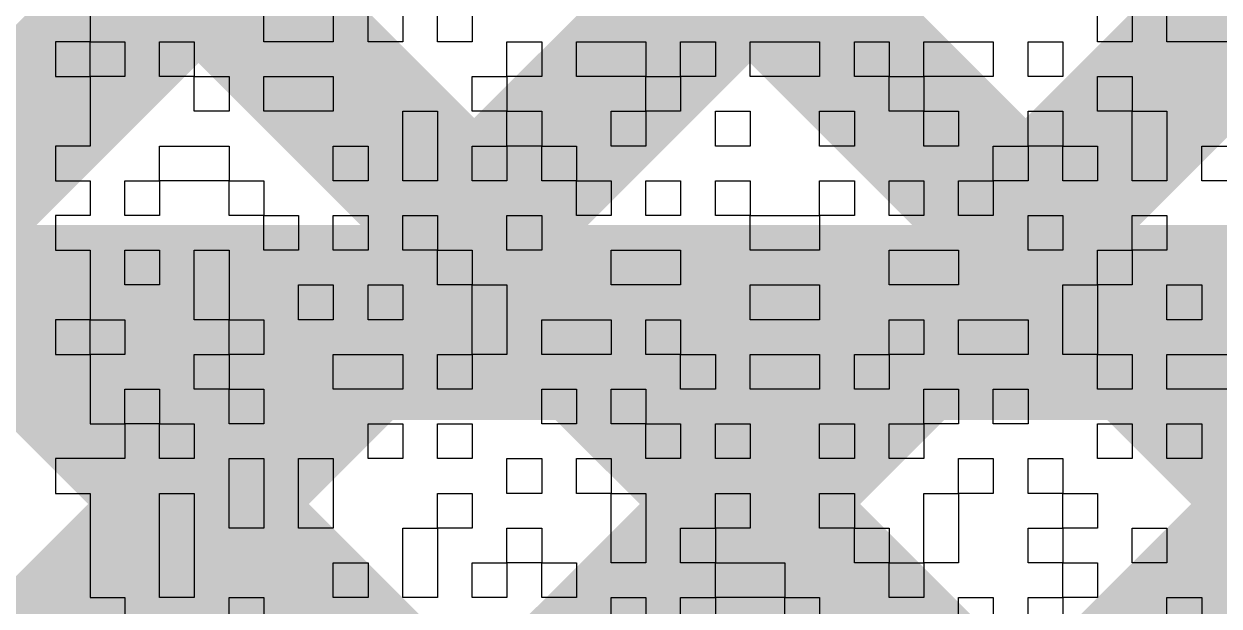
# Model space of a CAD drawing. Header units: millimetres. Extents: x 3.07 to 5.81, y 1.29 to 3.84.
# Drawn here: x 4.8701 to 4.9314, y 2.7808 to 2.8106 of the extents above; entities that cross this region are included whole.
import ezdxf

# ---------------------------------------------------------------- set-up
doc = ezdxf.new("R2010")
doc.units = ezdxf.units.MM
doc.header["$MEASUREMENT"] = 0
for name, color, linetype in [('BottomLayer', 5, 'Continuous'), ('BottomOverlay', 54, 'Continuous'), ('TopLayer', 1, 'Continuous'), ('TopOverlay', 2, 'Continuous')]:
    doc.layers.add(name, color=color, linetype=linetype)

# ---------------------------------------------------------------- blocks, each defined once
blk = doc.blocks.new('ESP32_WROOM_32__16MB__16')
at = {"layer": 'TopOverlay'}
blk.add_hatch(color=2, dxfattribs=at).paths.add_polyline_path([(-0.355, -0.375), (-0.355, -0.365), (-0.257, -0.365), (-0.257, -0.375)])

msp = doc.modelspace()

# ---------------------------------------------------------------- hatches: boundary and pattern name
at = {"layer": 'BottomLayer'}
for points in [[(4.732828, 2.605851), (4.727172, 2.611508), (5.314492, 3.198828), (5.320149, 3.193172)], [(4.732828, 2.662419), (4.727172, 2.668076), (5.257924, 3.198828), (5.263581, 3.193172)], [(4.732828, 2.634135), (4.727172, 2.639792), (5.286208, 3.198828), (5.291865, 3.193172)], [(4.727172, 2.988778), (4.732828, 2.994435), (5.085808, 2.641456), (5.080151, 2.635799)], [(4.727172, 2.960494), (4.732828, 2.966151), (5.066949, 2.632031), (5.061292, 2.626374)], [(4.727172, 2.93221), (4.732828, 2.937866), (5.057289, 2.613406), (5.051632, 2.607749)], [(4.732828, 2.577567), (4.727172, 2.583223), (5.019705, 2.875756), (5.025361, 2.8701)]]:
    msp.add_hatch(color=5, dxfattribs=at).paths.add_polyline_path(points)
at = {"layer": 'TopLayer'}
for points in [[(4.820728, 2.69375), (4.815071, 2.699407), (5.491801, 3.376138), (5.497458, 3.370481)], [(4.734433, 2.579172), (4.728777, 2.584828), (5.009124, 2.865176), (5.014781, 2.859519)], [(4.824828, 2.726135), (4.819172, 2.731792), (4.921491, 2.834112), (4.927148, 2.828455)], [(4.824828, 2.754419), (4.819172, 2.760076), (4.893207, 2.834112), (4.898864, 2.828455)], [(4.830926, 2.828455), (4.836583, 2.834112), (5.085321, 2.585374), (5.079664, 2.579717)], [(4.85921, 2.828455), (4.864867, 2.834112), (5.116882, 2.582098), (5.111225, 2.576441)], [(4.887495, 2.828455), (4.893152, 2.834112), (5.138011, 2.589253), (5.132354, 2.583596)]]:
    msp.add_hatch(color=1, dxfattribs=at).paths.add_polyline_path(points)

# ---------------------------------------------------------------- linework, layer by layer
at = {"layer": 'BottomOverlay'}
for p, q in [((4.873477, 2.811492), (4.873477, 2.80971)), ((4.882385, 2.80971), (4.882385, 2.811492)), ((4.885949, 2.811492), (4.885949, 2.80971)), ((4.887731, 2.80971), (4.887731, 2.811492)), ((4.889512, 2.811492), (4.889512, 2.80971)), ((4.891294, 2.80971), (4.891294, 2.811492)), ((4.893076, 2.811492), (4.893076, 2.80971)), ((4.925147, 2.80971), (4.925147, 2.811492)), ((4.926929, 2.811492), (4.926929, 2.80971)), ((4.928711, 2.80971), (4.928711, 2.811492)), ((4.873477, 2.80971), (4.871695, 2.80971)), ((4.871695, 2.80971), (4.871695, 2.807929)), ((4.873477, 2.807929), (4.873477, 2.80971)), ((4.873477, 2.80971), (4.875259, 2.80971)), ((4.875259, 2.80971), (4.875259, 2.807929)), ((4.87704, 2.807929), (4.87704, 2.80971)), ((4.87704, 2.80971), (4.878822, 2.80971)), ((4.878822, 2.80971), (4.878822, 2.807929)), ((4.885949, 2.80971), (4.882385, 2.80971)), ((4.889512, 2.80971), (4.887731, 2.80971)), ((4.893076, 2.80971), (4.891294, 2.80971)), ((4.894857, 2.807929), (4.894857, 2.80971)), ((4.894857, 2.80971), (4.896639, 2.80971)), ((4.896639, 2.80971), (4.896639, 2.807929)), ((4.898421, 2.807929), (4.898421, 2.80971)), ((4.898421, 2.80971), (4.901985, 2.80971)), ((4.901985, 2.80971), (4.901985, 2.807929)), ((4.903766, 2.807929), (4.903766, 2.80971)), ((4.903766, 2.80971), (4.905548, 2.80971)), ((4.905548, 2.80971), (4.905548, 2.807929)), ((4.90733, 2.807929), (4.90733, 2.80971)), ((4.90733, 2.80971), (4.910893, 2.80971)), ((4.910893, 2.80971), (4.910893, 2.807929)), ((4.912675, 2.807929), (4.912675, 2.80971)), ((4.912675, 2.80971), (4.914457, 2.80971)), ((4.914457, 2.80971), (4.914457, 2.807929)), ((4.916238, 2.807929), (4.916238, 2.80971)), ((4.916238, 2.80971), (4.919802, 2.80971)), ((4.919802, 2.80971), (4.919802, 2.807929)), ((4.921584, 2.807929), (4.921584, 2.80971)), ((4.921584, 2.80971), (4.923365, 2.80971)), ((4.923365, 2.80971), (4.923365, 2.807929)), ((4.926929, 2.80971), (4.925147, 2.80971)), ((4.932274, 2.80971), (4.928711, 2.80971)), ((4.871695, 2.807929), (4.873477, 2.807929)), ((4.875259, 2.807929), (4.873477, 2.807929)), ((4.873477, 2.807929), (4.873477, 2.806147)), ((4.878822, 2.807929), (4.87704, 2.807929)), ((4.878822, 2.806147), (4.878822, 2.807929)), ((4.878822, 2.807929), (4.880604, 2.807929)), ((4.880604, 2.807929), (4.880604, 2.806147)), ((4.882385, 2.806147), (4.882385, 2.807929)), ((4.882385, 2.807929), (4.885949, 2.807929)), ((4.885949, 2.807929), (4.885949, 2.806147)), ((4.893076, 2.806147), (4.893076, 2.807929)), ((4.893076, 2.807929), (4.894857, 2.807929)), ((4.896639, 2.807929), (4.894857, 2.807929)), ((4.894857, 2.807929), (4.894857, 2.806147)), ((4.901985, 2.807929), (4.898421, 2.807929)), ((4.901985, 2.806147), (4.901985, 2.807929)), ((4.901985, 2.807929), (4.903766, 2.807929)), ((4.905548, 2.807929), (4.903766, 2.807929)), ((4.903766, 2.807929), (4.903766, 2.806147)), ((4.910893, 2.807929), (4.90733, 2.807929)), ((4.914457, 2.807929), (4.912675, 2.807929)), ((4.914457, 2.806147), (4.914457, 2.807929)), ((4.914457, 2.807929), (4.916238, 2.807929)), ((4.919802, 2.807929), (4.916238, 2.807929)), ((4.916238, 2.807929), (4.916238, 2.806147)), ((4.923365, 2.807929), (4.921584, 2.807929)), ((4.925147, 2.806147), (4.925147, 2.807929)), ((4.925147, 2.807929), (4.926929, 2.807929)), ((4.926929, 2.807929), (4.926929, 2.806147)), ((4.873477, 2.806147), (4.873477, 2.804365)), ((4.880604, 2.806147), (4.878822, 2.806147)), ((4.885949, 2.806147), (4.882385, 2.806147)), ((4.889512, 2.804365), (4.889512, 2.806147)), ((4.889512, 2.806147), (4.891294, 2.806147)), ((4.891294, 2.806147), (4.891294, 2.804365)), ((4.894857, 2.806147), (4.893076, 2.806147)), ((4.894857, 2.804365), (4.894857, 2.806147)), ((4.894857, 2.806147), (4.896639, 2.806147)), ((4.896639, 2.806147), (4.896639, 2.804365)), ((4.900203, 2.804365), (4.900203, 2.806147)), ((4.900203, 2.806147), (4.901985, 2.806147)), ((4.903766, 2.806147), (4.901985, 2.806147)), ((4.901985, 2.806147), (4.901985, 2.804365)), ((4.905548, 2.804365), (4.905548, 2.806147)), ((4.905548, 2.806147), (4.90733, 2.806147)), ((4.90733, 2.806147), (4.90733, 2.804365)), ((4.910893, 2.804365), (4.910893, 2.806147)), ((4.910893, 2.806147), (4.912675, 2.806147)), ((4.912675, 2.806147), (4.912675, 2.804365)), ((4.916238, 2.806147), (4.914457, 2.806147)), ((4.916238, 2.804365), (4.916238, 2.806147)), ((4.916238, 2.806147), (4.91802, 2.806147)), ((4.91802, 2.806147), (4.91802, 2.804365)), ((4.921584, 2.804365), (4.921584, 2.806147)), ((4.921584, 2.806147), (4.923365, 2.806147)), ((4.923365, 2.806147), (4.923365, 2.804365)), ((4.926929, 2.806147), (4.925147, 2.806147)), ((4.926929, 2.804365), (4.926929, 2.806147)), ((4.926929, 2.806147), (4.928711, 2.806147)), ((4.928711, 2.806147), (4.928711, 2.804365)), ((4.873477, 2.804365), (4.871695, 2.804365)), ((4.871695, 2.804365), (4.871695, 2.802584)), ((4.87704, 2.802584), (4.87704, 2.804365)), ((4.87704, 2.804365), (4.880604, 2.804365)), ((4.880604, 2.804365), (4.880604, 2.802584)), ((4.885949, 2.802584), (4.885949, 2.804365)), ((4.885949, 2.804365), (4.887731, 2.804365)), ((4.887731, 2.804365), (4.887731, 2.802584)), ((4.889512, 2.802584), (4.889512, 2.804365)), ((4.891294, 2.804365), (4.891294, 2.802584)), ((4.893076, 2.802584), (4.893076, 2.804365)), ((4.893076, 2.804365), (4.894857, 2.804365)), ((4.896639, 2.804365), (4.894857, 2.804365)), ((4.894857, 2.804365), (4.894857, 2.802584)), ((4.896639, 2.802584), (4.896639, 2.804365)), ((4.896639, 2.804365), (4.898421, 2.804365)), ((4.898421, 2.804365), (4.898421, 2.802584)), ((4.901985, 2.804365), (4.900203, 2.804365)), ((4.90733, 2.804365), (4.905548, 2.804365)), ((4.912675, 2.804365), (4.910893, 2.804365)), ((4.91802, 2.804365), (4.916238, 2.804365)), ((4.919802, 2.802584), (4.919802, 2.804365)), ((4.919802, 2.804365), (4.921584, 2.804365)), ((4.923365, 2.804365), (4.921584, 2.804365)), ((4.921584, 2.804365), (4.921584, 2.802584)), ((4.923365, 2.802584), (4.923365, 2.804365)), ((4.923365, 2.804365), (4.925147, 2.804365)), ((4.925147, 2.804365), (4.925147, 2.802584)), ((4.926929, 2.802584), (4.926929, 2.804365)), ((4.928711, 2.804365), (4.928711, 2.802584)), ((4.930492, 2.802584), (4.930492, 2.804365)), ((4.930492, 2.804365), (4.932274, 2.804365)), ((4.871695, 2.802584), (4.873477, 2.802584)), ((4.873477, 2.802584), (4.873477, 2.800802)), ((4.875259, 2.800802), (4.875259, 2.802584)), ((4.875259, 2.802584), (4.87704, 2.802584)), ((4.880604, 2.802584), (4.87704, 2.802584)), ((4.87704, 2.802584), (4.87704, 2.800802)), ((4.880604, 2.800802), (4.880604, 2.802584)), ((4.880604, 2.802584), (4.882385, 2.802584)), ((4.882385, 2.802584), (4.882385, 2.800802)), ((4.887731, 2.802584), (4.885949, 2.802584)), ((4.891294, 2.802584), (4.889512, 2.802584)), ((4.894857, 2.802584), (4.893076, 2.802584)), ((4.898421, 2.802584), (4.896639, 2.802584)), ((4.898421, 2.800802), (4.898421, 2.802584)), ((4.898421, 2.802584), (4.900203, 2.802584)), ((4.900203, 2.802584), (4.900203, 2.800802)), ((4.901985, 2.800802), (4.901985, 2.802584)), ((4.901985, 2.802584), (4.903766, 2.802584)), ((4.903766, 2.802584), (4.903766, 2.800802)), ((4.905548, 2.800802), (4.905548, 2.802584)), ((4.905548, 2.802584), (4.90733, 2.802584)), ((4.90733, 2.802584), (4.90733, 2.800802)), ((4.910893, 2.800802), (4.910893, 2.802584)), ((4.910893, 2.802584), (4.912675, 2.802584)), ((4.912675, 2.802584), (4.912675, 2.800802)), ((4.914457, 2.800802), (4.914457, 2.802584)), ((4.914457, 2.802584), (4.916238, 2.802584)), ((4.916238, 2.802584), (4.916238, 2.800802)), ((4.91802, 2.800802), (4.91802, 2.802584)), ((4.91802, 2.802584), (4.919802, 2.802584)), ((4.921584, 2.802584), (4.919802, 2.802584)), ((4.919802, 2.802584), (4.919802, 2.800802)), ((4.925147, 2.802584), (4.923365, 2.802584)), ((4.928711, 2.802584), (4.926929, 2.802584)), ((4.932274, 2.802584), (4.930492, 2.802584)), ((4.873477, 2.800802), (4.871695, 2.800802)), ((4.871695, 2.800802), (4.871695, 2.79902)), ((4.87704, 2.800802), (4.875259, 2.800802)), ((4.882385, 2.800802), (4.880604, 2.800802)), ((4.882385, 2.79902), (4.882385, 2.800802)), ((4.882385, 2.800802), (4.884167, 2.800802)), ((4.884167, 2.800802), (4.884167, 2.79902)), ((4.885949, 2.79902), (4.885949, 2.800802)), ((4.885949, 2.800802), (4.887731, 2.800802)), ((4.887731, 2.800802), (4.887731, 2.79902)), ((4.889512, 2.79902), (4.889512, 2.800802)), ((4.889512, 2.800802), (4.891294, 2.800802)), ((4.891294, 2.800802), (4.891294, 2.79902)), ((4.894857, 2.79902), (4.894857, 2.800802)), ((4.894857, 2.800802), (4.896639, 2.800802)), ((4.896639, 2.800802), (4.896639, 2.79902)), ((4.900203, 2.800802), (4.898421, 2.800802)), ((4.903766, 2.800802), (4.901985, 2.800802)), ((4.90733, 2.800802), (4.905548, 2.800802)), ((4.90733, 2.79902), (4.90733, 2.800802)), ((4.90733, 2.800802), (4.910893, 2.800802)), ((4.912675, 2.800802), (4.910893, 2.800802)), ((4.910893, 2.800802), (4.910893, 2.79902)), ((4.916238, 2.800802), (4.914457, 2.800802)), ((4.919802, 2.800802), (4.91802, 2.800802)), ((4.921584, 2.79902), (4.921584, 2.800802)), ((4.921584, 2.800802), (4.923365, 2.800802)), ((4.923365, 2.800802), (4.923365, 2.79902)), ((4.926929, 2.79902), (4.926929, 2.800802)), ((4.926929, 2.800802), (4.928711, 2.800802)), ((4.928711, 2.800802), (4.928711, 2.79902)), ((4.871695, 2.79902), (4.873477, 2.79902)), ((4.873477, 2.79902), (4.873477, 2.797239)), ((4.875259, 2.797239), (4.875259, 2.79902)), ((4.875259, 2.79902), (4.87704, 2.79902)), ((4.87704, 2.79902), (4.87704, 2.797239)), ((4.878822, 2.797239), (4.878822, 2.79902)), ((4.878822, 2.79902), (4.880604, 2.79902)), ((4.880604, 2.79902), (4.880604, 2.797239)), ((4.884167, 2.79902), (4.882385, 2.79902)), ((4.887731, 2.79902), (4.885949, 2.79902)), ((4.891294, 2.79902), (4.889512, 2.79902)), ((4.891294, 2.797239), (4.891294, 2.79902)), ((4.891294, 2.79902), (4.893076, 2.79902)), ((4.893076, 2.79902), (4.893076, 2.797239)), ((4.896639, 2.79902), (4.894857, 2.79902)), ((4.900203, 2.797239), (4.900203, 2.79902)), ((4.900203, 2.79902), (4.903766, 2.79902)), ((4.903766, 2.79902), (4.903766, 2.797239)), ((4.910893, 2.79902), (4.90733, 2.79902)), ((4.914457, 2.797239), (4.914457, 2.79902)), ((4.914457, 2.79902), (4.91802, 2.79902)), ((4.91802, 2.79902), (4.91802, 2.797239)), ((4.923365, 2.79902), (4.921584, 2.79902)), ((4.925147, 2.797239), (4.925147, 2.79902)), ((4.925147, 2.79902), (4.926929, 2.79902)), ((4.928711, 2.79902), (4.926929, 2.79902)), ((4.926929, 2.79902), (4.926929, 2.797239)), ((4.873477, 2.797239), (4.873477, 2.795457)), ((4.87704, 2.797239), (4.875259, 2.797239)), ((4.878822, 2.795457), (4.878822, 2.797239)), ((4.880604, 2.797239), (4.880604, 2.795457)), ((4.884167, 2.795457), (4.884167, 2.797239)), ((4.884167, 2.797239), (4.885949, 2.797239)), ((4.885949, 2.797239), (4.885949, 2.795457)), ((4.887731, 2.795457), (4.887731, 2.797239)), ((4.887731, 2.797239), (4.889512, 2.797239)), ((4.889512, 2.797239), (4.889512, 2.795457)), ((4.893076, 2.797239), (4.891294, 2.797239)), ((4.893076, 2.795457), (4.893076, 2.797239)), ((4.893076, 2.797239), (4.894857, 2.797239)), ((4.894857, 2.797239), (4.894857, 2.795457)), ((4.903766, 2.797239), (4.900203, 2.797239)), ((4.90733, 2.795457), (4.90733, 2.797239)), ((4.90733, 2.797239), (4.910893, 2.797239)), ((4.910893, 2.797239), (4.910893, 2.795457)), ((4.91802, 2.797239), (4.914457, 2.797239)), ((4.923365, 2.795457), (4.923365, 2.797239)), ((4.923365, 2.797239), (4.925147, 2.797239)), ((4.926929, 2.797239), (4.925147, 2.797239)), ((4.925147, 2.797239), (4.925147, 2.795457)), ((4.928711, 2.795457), (4.928711, 2.797239)), ((4.928711, 2.797239), (4.930492, 2.797239)), ((4.930492, 2.797239), (4.930492, 2.795457)), ((4.873477, 2.795457), (4.871695, 2.795457)), ((4.871695, 2.795457), (4.871695, 2.793675)), ((4.873477, 2.793675), (4.873477, 2.795457)), ((4.873477, 2.795457), (4.875259, 2.795457)), ((4.875259, 2.795457), (4.875259, 2.793675)), ((4.880604, 2.795457), (4.878822, 2.795457)), ((4.880604, 2.793675), (4.880604, 2.795457)), ((4.880604, 2.795457), (4.882385, 2.795457)), ((4.882385, 2.795457), (4.882385, 2.793675)), ((4.885949, 2.795457), (4.884167, 2.795457)), ((4.889512, 2.795457), (4.887731, 2.795457)), ((4.893076, 2.793675), (4.893076, 2.795457)), ((4.894857, 2.795457), (4.894857, 2.793675)), ((4.896639, 2.793675), (4.896639, 2.795457)), ((4.896639, 2.795457), (4.900203, 2.795457)), ((4.900203, 2.795457), (4.900203, 2.793675)), ((4.901985, 2.793675), (4.901985, 2.795457)), ((4.901985, 2.795457), (4.903766, 2.795457)), ((4.903766, 2.795457), (4.903766, 2.793675)), ((4.910893, 2.795457), (4.90733, 2.795457)), ((4.914457, 2.793675), (4.914457, 2.795457)), ((4.914457, 2.795457), (4.916238, 2.795457)), ((4.916238, 2.795457), (4.916238, 2.793675)), ((4.91802, 2.793675), (4.91802, 2.795457)), ((4.91802, 2.795457), (4.921584, 2.795457)), ((4.921584, 2.795457), (4.921584, 2.793675)), ((4.923365, 2.793675), (4.923365, 2.795457)), ((4.925147, 2.795457), (4.925147, 2.793675)), ((4.930492, 2.795457), (4.928711, 2.795457)), ((4.871695, 2.793675), (4.873477, 2.793675)), ((4.875259, 2.793675), (4.873477, 2.793675)), ((4.873477, 2.793675), (4.873477, 2.791893)), ((4.878822, 2.791893), (4.878822, 2.793675)), ((4.878822, 2.793675), (4.880604, 2.793675)), ((4.882385, 2.793675), (4.880604, 2.793675)), ((4.880604, 2.793675), (4.880604, 2.791893)), ((4.885949, 2.791893), (4.885949, 2.793675)), ((4.885949, 2.793675), (4.889512, 2.793675)), ((4.889512, 2.793675), (4.889512, 2.791893)), ((4.891294, 2.791893), (4.891294, 2.793675)), ((4.891294, 2.793675), (4.893076, 2.793675)), ((4.894857, 2.793675), (4.893076, 2.793675)), ((4.893076, 2.793675), (4.893076, 2.791893)), ((4.900203, 2.793675), (4.896639, 2.793675)), ((4.903766, 2.793675), (4.901985, 2.793675)), ((4.903766, 2.791893), (4.903766, 2.793675)), ((4.903766, 2.793675), (4.905548, 2.793675)), ((4.905548, 2.793675), (4.905548, 2.791893)), ((4.90733, 2.791893), (4.90733, 2.793675)), ((4.90733, 2.793675), (4.910893, 2.793675)), ((4.910893, 2.793675), (4.910893, 2.791893)), ((4.912675, 2.791893), (4.912675, 2.793675)), ((4.912675, 2.793675), (4.914457, 2.793675)), ((4.916238, 2.793675), (4.914457, 2.793675)), ((4.914457, 2.793675), (4.914457, 2.791893)), ((4.921584, 2.793675), (4.91802, 2.793675)), ((4.925147, 2.793675), (4.923365, 2.793675)), ((4.925147, 2.791893), (4.925147, 2.793675)), ((4.925147, 2.793675), (4.926929, 2.793675)), ((4.926929, 2.793675), (4.926929, 2.791893)), ((4.928711, 2.791893), (4.928711, 2.793675)), ((4.928711, 2.793675), (4.932274, 2.793675)), ((4.873477, 2.791893), (4.873477, 2.790112)), ((4.875259, 2.790112), (4.875259, 2.791893)), ((4.875259, 2.791893), (4.87704, 2.791893)), ((4.87704, 2.791893), (4.87704, 2.790112)), ((4.880604, 2.791893), (4.878822, 2.791893)), ((4.880604, 2.790112), (4.880604, 2.791893)), ((4.880604, 2.791893), (4.882385, 2.791893)), ((4.882385, 2.791893), (4.882385, 2.790112)), ((4.889512, 2.791893), (4.885949, 2.791893)), ((4.893076, 2.791893), (4.891294, 2.791893)), ((4.896639, 2.790112), (4.896639, 2.791893)), ((4.896639, 2.791893), (4.898421, 2.791893)), ((4.898421, 2.791893), (4.898421, 2.790112)), ((4.900203, 2.790112), (4.900203, 2.791893)), ((4.900203, 2.791893), (4.901985, 2.791893)), ((4.901985, 2.791893), (4.901985, 2.790112)), ((4.905548, 2.791893), (4.903766, 2.791893)), ((4.910893, 2.791893), (4.90733, 2.791893)), ((4.914457, 2.791893), (4.912675, 2.791893)), ((4.916238, 2.790112), (4.916238, 2.791893)), ((4.916238, 2.791893), (4.91802, 2.791893)), ((4.91802, 2.791893), (4.91802, 2.790112)), ((4.919802, 2.790112), (4.919802, 2.791893)), ((4.919802, 2.791893), (4.921584, 2.791893)), ((4.921584, 2.791893), (4.921584, 2.790112)), ((4.926929, 2.791893), (4.925147, 2.791893)), ((4.932274, 2.791893), (4.928711, 2.791893)), ((4.873477, 2.790112), (4.875259, 2.790112)), ((4.87704, 2.790112), (4.875259, 2.790112)), ((4.875259, 2.790112), (4.875259, 2.78833)), ((4.87704, 2.78833), (4.87704, 2.790112)), ((4.87704, 2.790112), (4.878822, 2.790112)), ((4.878822, 2.790112), (4.878822, 2.78833)), ((4.882385, 2.790112), (4.880604, 2.790112)), ((4.887731, 2.78833), (4.887731, 2.790112)), ((4.887731, 2.790112), (4.889512, 2.790112)), ((4.889512, 2.790112), (4.889512, 2.78833)), ((4.891294, 2.78833), (4.891294, 2.790112)), ((4.891294, 2.790112), (4.893076, 2.790112)), ((4.893076, 2.790112), (4.893076, 2.78833)), ((4.898421, 2.790112), (4.896639, 2.790112)), ((4.901985, 2.790112), (4.900203, 2.790112)), ((4.901985, 2.78833), (4.901985, 2.790112)), ((4.901985, 2.790112), (4.903766, 2.790112)), ((4.903766, 2.790112), (4.903766, 2.78833)), ((4.905548, 2.78833), (4.905548, 2.790112)), ((4.905548, 2.790112), (4.90733, 2.790112)), ((4.90733, 2.790112), (4.90733, 2.78833)), ((4.910893, 2.78833), (4.910893, 2.790112)), ((4.910893, 2.790112), (4.912675, 2.790112)), ((4.912675, 2.790112), (4.912675, 2.78833)), ((4.914457, 2.78833), (4.914457, 2.790112)), ((4.914457, 2.790112), (4.916238, 2.790112)), ((4.91802, 2.790112), (4.916238, 2.790112)), ((4.916238, 2.790112), (4.916238, 2.78833)), ((4.921584, 2.790112), (4.919802, 2.790112)), ((4.925147, 2.78833), (4.925147, 2.790112)), ((4.925147, 2.790112), (4.926929, 2.790112)), ((4.926929, 2.790112), (4.926929, 2.78833)), ((4.928711, 2.78833), (4.928711, 2.790112)), ((4.928711, 2.790112), (4.930492, 2.790112)), ((4.930492, 2.790112), (4.930492, 2.78833)), ((4.875259, 2.78833), (4.871695, 2.78833)), ((4.871695, 2.78833), (4.871695, 2.786548)), ((4.878822, 2.78833), (4.87704, 2.78833)), ((4.880604, 2.786548), (4.880604, 2.78833)), ((4.880604, 2.78833), (4.882385, 2.78833)), ((4.882385, 2.78833), (4.882385, 2.786548)), ((4.884167, 2.786548), (4.884167, 2.78833)), ((4.884167, 2.78833), (4.885949, 2.78833)), ((4.885949, 2.78833), (4.885949, 2.786548)), ((4.889512, 2.78833), (4.887731, 2.78833)), ((4.893076, 2.78833), (4.891294, 2.78833)), ((4.894857, 2.786548), (4.894857, 2.78833)), ((4.894857, 2.78833), (4.896639, 2.78833)), ((4.896639, 2.78833), (4.896639, 2.786548)), ((4.898421, 2.786548), (4.898421, 2.78833)), ((4.898421, 2.78833), (4.900203, 2.78833)), ((4.900203, 2.78833), (4.900203, 2.786548)), ((4.903766, 2.78833), (4.901985, 2.78833)), ((4.90733, 2.78833), (4.905548, 2.78833)), ((4.912675, 2.78833), (4.910893, 2.78833)), ((4.916238, 2.78833), (4.914457, 2.78833)), ((4.91802, 2.786548), (4.91802, 2.78833)), ((4.91802, 2.78833), (4.919802, 2.78833)), ((4.919802, 2.78833), (4.919802, 2.786548)), ((4.921584, 2.786548), (4.921584, 2.78833)), ((4.921584, 2.78833), (4.923365, 2.78833)), ((4.923365, 2.78833), (4.923365, 2.786548)), ((4.926929, 2.78833), (4.925147, 2.78833)), ((4.930492, 2.78833), (4.928711, 2.78833)), ((4.871695, 2.786548), (4.873477, 2.786548)), ((4.873477, 2.786548), (4.873477, 2.784766)), ((4.87704, 2.784766), (4.87704, 2.786548)), ((4.87704, 2.786548), (4.878822, 2.786548)), ((4.878822, 2.786548), (4.878822, 2.784766)), ((4.880604, 2.784766), (4.880604, 2.786548)), ((4.882385, 2.786548), (4.882385, 2.784766)), ((4.884167, 2.784766), (4.884167, 2.786548)), ((4.885949, 2.786548), (4.885949, 2.784766)), ((4.891294, 2.784766), (4.891294, 2.786548)), ((4.891294, 2.786548), (4.893076, 2.786548)), ((4.893076, 2.786548), (4.893076, 2.784766)), ((4.896639, 2.786548), (4.894857, 2.786548)), ((4.900203, 2.786548), (4.898421, 2.786548)), ((4.900203, 2.784766), (4.900203, 2.786548)), ((4.900203, 2.786548), (4.901985, 2.786548)), ((4.901985, 2.786548), (4.901985, 2.784766)), ((4.905548, 2.784766), (4.905548, 2.786548)), ((4.905548, 2.786548), (4.90733, 2.786548)), ((4.90733, 2.786548), (4.90733, 2.784766)), ((4.910893, 2.784766), (4.910893, 2.786548)), ((4.910893, 2.786548), (4.912675, 2.786548)), ((4.912675, 2.786548), (4.912675, 2.784766)), ((4.916238, 2.784766), (4.916238, 2.786548)), ((4.916238, 2.786548), (4.91802, 2.786548)), ((4.919802, 2.786548), (4.91802, 2.786548)), ((4.91802, 2.786548), (4.91802, 2.784766)), ((4.923365, 2.786548), (4.921584, 2.786548)), ((4.923365, 2.784766), (4.923365, 2.786548)), ((4.923365, 2.786548), (4.925147, 2.786548)), ((4.925147, 2.786548), (4.925147, 2.784766)), ((4.873477, 2.784766), (4.873477, 2.782985)), ((4.87704, 2.782985), (4.87704, 2.784766)), ((4.878822, 2.784766), (4.878822, 2.782985)), ((4.882385, 2.784766), (4.880604, 2.784766)), ((4.885949, 2.784766), (4.884167, 2.784766)), ((4.889512, 2.782985), (4.889512, 2.784766)), ((4.889512, 2.784766), (4.891294, 2.784766)), ((4.893076, 2.784766), (4.891294, 2.784766)), ((4.891294, 2.784766), (4.891294, 2.782985)), ((4.894857, 2.782985), (4.894857, 2.784766)), ((4.894857, 2.784766), (4.896639, 2.784766)), ((4.896639, 2.784766), (4.896639, 2.782985)), ((4.900203, 2.782985), (4.900203, 2.784766)), ((4.901985, 2.784766), (4.901985, 2.782985)), ((4.903766, 2.782985), (4.903766, 2.784766)), ((4.903766, 2.784766), (4.905548, 2.784766)), ((4.90733, 2.784766), (4.905548, 2.784766)), ((4.905548, 2.784766), (4.905548, 2.782985)), ((4.912675, 2.784766), (4.910893, 2.784766)), ((4.912675, 2.782985), (4.912675, 2.784766)), ((4.912675, 2.784766), (4.914457, 2.784766)), ((4.914457, 2.784766), (4.914457, 2.782985)), ((4.916238, 2.782985), (4.916238, 2.784766)), ((4.91802, 2.784766), (4.91802, 2.782985)), ((4.921584, 2.782985), (4.921584, 2.784766)), ((4.921584, 2.784766), (4.923365, 2.784766)), ((4.925147, 2.784766), (4.923365, 2.784766)), ((4.923365, 2.784766), (4.923365, 2.782985)), ((4.926929, 2.782985), (4.926929, 2.784766)), ((4.926929, 2.784766), (4.928711, 2.784766)), ((4.928711, 2.784766), (4.928711, 2.782985)), ((4.873477, 2.782985), (4.873477, 2.781203)), ((4.87704, 2.781203), (4.87704, 2.782985)), ((4.878822, 2.782985), (4.878822, 2.781203)), ((4.885949, 2.781203), (4.885949, 2.782985)), ((4.885949, 2.782985), (4.887731, 2.782985)), ((4.887731, 2.782985), (4.887731, 2.781203)), ((4.889512, 2.781203), (4.889512, 2.782985)), ((4.891294, 2.782985), (4.891294, 2.781203)), ((4.893076, 2.781203), (4.893076, 2.782985)), ((4.893076, 2.782985), (4.894857, 2.782985)), ((4.896639, 2.782985), (4.894857, 2.782985)), ((4.894857, 2.782985), (4.894857, 2.781203)), ((4.896639, 2.781203), (4.896639, 2.782985)), ((4.896639, 2.782985), (4.898421, 2.782985)), ((4.898421, 2.782985), (4.898421, 2.781203)), ((4.901985, 2.782985), (4.900203, 2.782985)), ((4.905548, 2.782985), (4.903766, 2.782985)), ((4.905548, 2.781203), (4.905548, 2.782985)), ((4.905548, 2.782985), (4.909111, 2.782985)), ((4.909111, 2.782985), (4.909111, 2.781203)), ((4.914457, 2.782985), (4.912675, 2.782985)), ((4.914457, 2.781203), (4.914457, 2.782985)), ((4.914457, 2.782985), (4.916238, 2.782985)), ((4.91802, 2.782985), (4.916238, 2.782985)), ((4.916238, 2.782985), (4.916238, 2.781203)), ((4.923365, 2.782985), (4.921584, 2.782985)), ((4.923365, 2.781203), (4.923365, 2.782985)), ((4.923365, 2.782985), (4.925147, 2.782985)), ((4.925147, 2.782985), (4.925147, 2.781203)), ((4.928711, 2.782985), (4.926929, 2.782985)), ((4.873477, 2.781203), (4.875259, 2.781203)), ((4.875259, 2.781203), (4.875259, 2.779421)), ((4.878822, 2.781203), (4.87704, 2.781203)), ((4.880604, 2.779421), (4.880604, 2.781203)), ((4.880604, 2.781203), (4.882385, 2.781203)), ((4.882385, 2.781203), (4.882385, 2.779421)), ((4.887731, 2.781203), (4.885949, 2.781203)), ((4.891294, 2.781203), (4.889512, 2.781203)), ((4.894857, 2.781203), (4.893076, 2.781203)), ((4.898421, 2.781203), (4.896639, 2.781203)), ((4.900203, 2.779421), (4.900203, 2.781203)), ((4.900203, 2.781203), (4.901985, 2.781203)), ((4.901985, 2.781203), (4.901985, 2.779421)), ((4.903766, 2.779421), (4.903766, 2.781203)), ((4.903766, 2.781203), (4.905548, 2.781203)), ((4.909111, 2.781203), (4.905548, 2.781203)), ((4.905548, 2.781203), (4.905548, 2.779421)), ((4.909111, 2.779421), (4.909111, 2.781203)), ((4.909111, 2.781203), (4.910893, 2.781203)), ((4.910893, 2.781203), (4.910893, 2.779421)), ((4.916238, 2.781203), (4.914457, 2.781203)), ((4.91802, 2.779421), (4.91802, 2.781203)), ((4.91802, 2.781203), (4.919802, 2.781203)), ((4.919802, 2.781203), (4.919802, 2.779421)), ((4.921584, 2.779421), (4.921584, 2.781203)), ((4.921584, 2.781203), (4.923365, 2.781203)), ((4.925147, 2.781203), (4.923365, 2.781203)), ((4.923365, 2.781203), (4.923365, 2.779421)), ((4.928711, 2.779421), (4.928711, 2.781203)), ((4.928711, 2.781203), (4.930492, 2.781203)), ((4.930492, 2.781203), (4.930492, 2.779421))]:
    msp.add_line(p, q, dxfattribs=at)

# ---------------------------------------------------------------- block references
msp.add_blockref('ESP32_WROOM_32__16MB__16', (5.210354, 3.165315))

doc.saveas('drawing.dxf')
